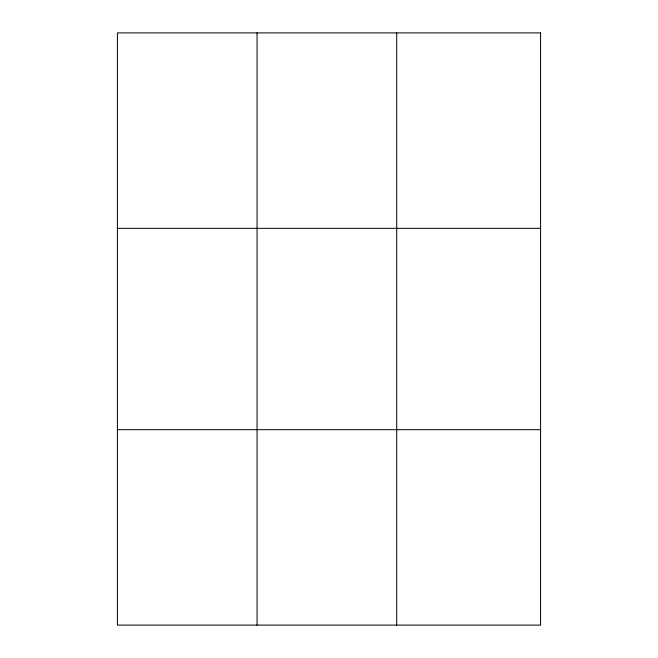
<?xml version="1.0" encoding="UTF-8"?>
<svg xmlns="http://www.w3.org/2000/svg" width="658" height="658" viewBox="0 0 658 658"><rect width="100%" height="100%" fill="white"/><g stroke="black" fill="none" stroke-linecap="round" stroke-linejoin="round"><path stroke-width="0.99" d="M257.064 625.1L257.064 32.9M396.708 625.1L396.708 32.9M117.42 228.326L540.58 228.326M117.42 429.674L540.58 429.674M540.58 32.9L540.58 625.1L117.42 625.1L117.42 32.9L540.58 32.9"/></g></svg>
